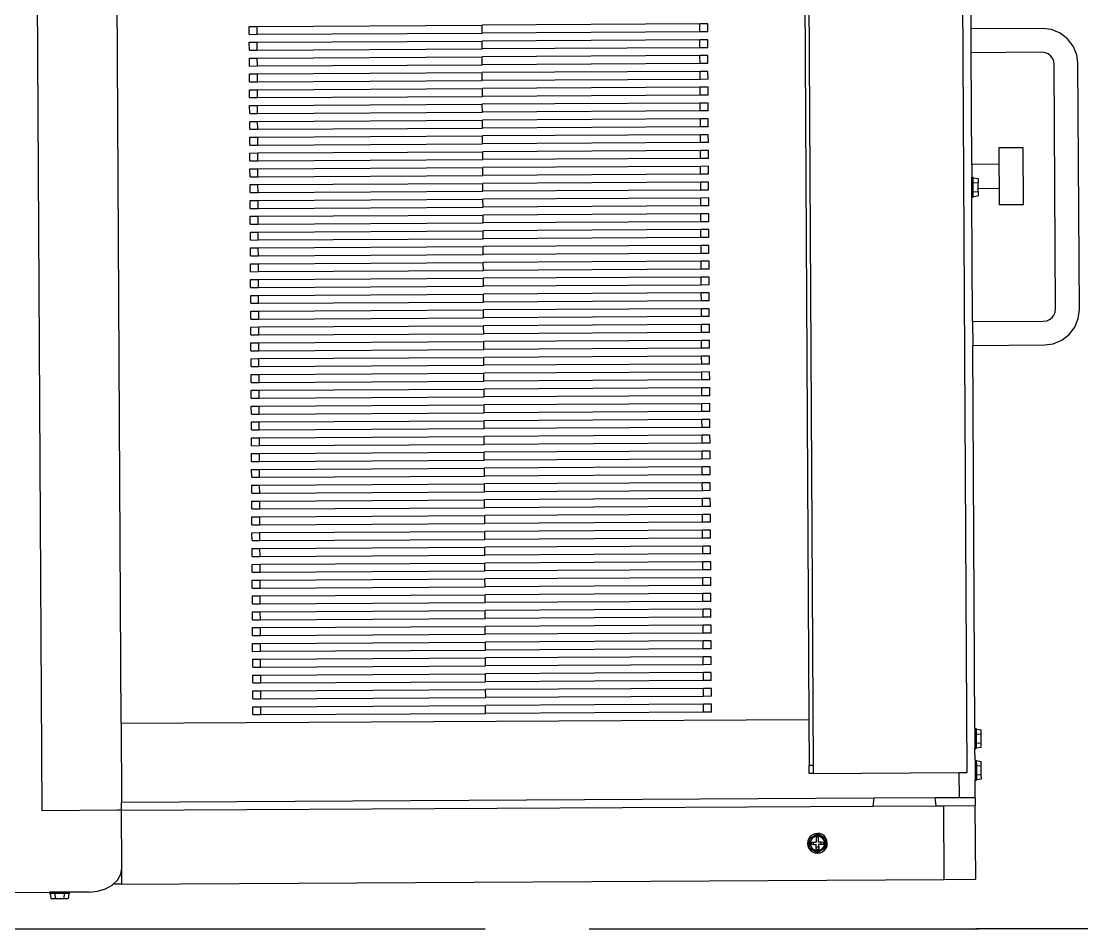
# Model space of a CAD drawing. Header units: millimetres. Extents: x -9564 to 48820, y -25359 to 24346.
# Drawn here: x 37687 to 38205, y -10442 to -9999 of the extents above; entities that cross this region are included whole.
import ezdxf

# ---------------------------------------------------------------- set-up
doc = ezdxf.new("R2010")
doc.units = ezdxf.units.MM
doc.header["$LTSCALE"] = 100
doc.linetypes.add('DASHEDX2', pattern=[3.048, 2.54, -0.508])
doc.layers.add('Area proceso', color=90, linetype='DASHEDX2')
doc.layers.add('Maquinas', color=200, linetype='Continuous')

# ---------------------------------------------------------------- blocks, each defined once
blk = doc.blocks.new('Bread Slicer pl')
at = {"layer": 'Maquinas'}
for p, q in [((39.08, 56.049), (39.08, 51.888)), ((59.915, 52.004), (40.37, 52.004)), ((40.37, 50.808), (40.37, 52.004)), ((39.061, 51.88), (38.982, 51.868)), ((38.982, 51.868), (38.982, 51.799)), ((39.08, 51.888), (39.061, 51.888)), ((39.061, 51.888), (39.061, 51.88)), ((39.061, 51.805), (39.061, 51.88)), ((39.08, 51.573), (39.08, 51.888)), ((39.061, 51.805), (38.982, 51.799)), ((38.982, 51.799), (38.982, 51.662)), ((39.061, 51.656), (38.982, 51.662)), ((38.982, 51.662), (38.982, 51.593)), ((39.061, 51.656), (39.061, 51.805)), ((39.061, 51.581), (39.061, 51.656)), ((39.061, 51.581), (38.982, 51.593)), ((39.061, 51.573), (39.061, 51.581)), ((39.08, 51.573), (39.061, 51.573)), ((39.08, 51.262), (39.08, 51.573)), ((39.08, 51.262), (39.093, 51.127)), ((39.093, 51.127), (39.131, 51.002)), ((39.131, 51.002), (39.19, 50.894)), ((39.19, 50.894), (39.205, 50.878)), ((39.205, 50.742), (39.205, 50.878)), ((39.205, 50.878), (39.268, 50.812)), ((39.205, 50.742), (39.205, 37.742)), ((39.205, 50.742), (39.455, 50.742)), ((39.268, 50.812), (39.358, 50.76)), ((39.358, 50.76), (39.455, 50.742)), ((39.455, 50.742), (40.37, 50.742)), ((40.37, 50.742), (40.37, 50.808)), ((40.37, 50.742), (40.495, 50.742)), ((40.37, 50.742), (40.37, 38.861)), ((41.745, 50.742), (40.495, 50.742)), ((40.495, 38.845), (40.495, 50.742)), ((41.745, 50.742), (41.745, 39.867)), ((41.745, 50.742), (58.54, 50.742)), ((41.87, 48.655), (41.995, 48.655)), ((41.87, 48.655), (41.87, 48.53)), ((41.995, 48.655), (41.995, 48.53)), ((42.12, 48.655), (42.245, 48.655)), ((42.12, 48.655), (42.12, 48.53)), ((42.245, 48.655), (42.245, 48.53)), ((42.37, 48.655), (42.495, 48.655)), ((42.37, 48.655), (42.37, 48.53)), ((42.495, 48.655), (42.495, 48.53)), ((42.62, 48.655), (42.745, 48.655)), ((42.62, 48.655), (42.62, 48.53)), ((42.745, 48.655), (42.745, 48.53)), ((42.87, 48.655), (42.995, 48.655)), ((42.87, 48.655), (42.87, 48.53)), ((42.995, 48.655), (42.995, 48.53)), ((43.12, 48.655), (43.245, 48.655)), ((43.12, 48.655), (43.12, 48.53)), ((43.245, 48.655), (43.245, 48.53)), ((43.37, 48.655), (43.495, 48.655)), ((43.37, 48.655), (43.37, 48.53)), ((43.495, 48.655), (43.495, 48.53)), ((43.62, 48.655), (43.745, 48.655)), ((43.62, 48.655), (43.62, 48.53)), ((43.745, 48.655), (43.745, 48.53)), ((43.87, 48.655), (43.995, 48.655)), ((43.87, 48.655), (43.87, 48.53)), ((43.995, 48.655), (43.995, 48.53)), ((44.12, 48.655), (44.245, 48.655)), ((44.12, 48.655), (44.12, 48.53)), ((44.245, 48.655), (44.245, 48.53)), ((44.37, 48.655), (44.495, 48.655)), ((44.37, 48.655), (44.37, 48.53)), ((44.495, 48.655), (44.495, 48.53)), ((44.62, 48.655), (44.745, 48.655)), ((44.62, 48.655), (44.62, 48.53)), ((44.745, 48.655), (44.745, 48.53)), ((44.87, 48.655), (44.995, 48.655)), ((44.87, 48.655), (44.87, 48.53)), ((44.995, 48.655), (44.995, 48.53)), ((45.12, 48.655), (45.245, 48.655)), ((45.12, 48.655), (45.12, 48.53)), ((45.245, 48.655), (45.245, 48.53)), ((45.37, 48.655), (45.495, 48.655)), ((45.37, 48.655), (45.37, 48.53)), ((45.495, 48.655), (45.495, 48.53)), ((45.62, 48.655), (45.745, 48.655)), ((45.62, 48.655), (45.62, 48.53)), ((45.745, 48.655), (45.745, 48.53)), ((45.87, 48.655), (45.995, 48.655)), ((45.87, 48.655), (45.87, 48.53)), ((45.995, 48.655), (45.995, 48.53)), ((46.12, 48.655), (46.245, 48.655)), ((46.12, 48.655), (46.12, 48.53)), ((46.245, 48.655), (46.245, 48.53)), ((46.37, 48.655), (46.495, 48.655)), ((46.37, 48.655), (46.37, 48.53)), ((46.495, 48.655), (46.495, 48.53)), ((46.62, 48.655), (46.745, 48.655)), ((46.62, 48.655), (46.62, 48.53)), ((46.745, 48.655), (46.745, 48.53)), ((46.87, 48.655), (46.995, 48.655)), ((46.87, 48.655), (46.87, 48.53)), ((46.995, 48.655), (46.995, 48.53)), ((47.12, 48.655), (47.245, 48.655)), ((47.12, 48.655), (47.12, 48.53)), ((47.245, 48.655), (47.245, 48.53)), ((47.37, 48.655), (47.495, 48.655)), ((47.37, 48.655), (47.37, 48.53)), ((47.495, 48.655), (47.495, 48.53)), ((47.62, 48.655), (47.745, 48.655)), ((47.62, 48.655), (47.62, 48.53)), ((47.745, 48.655), (47.745, 48.53)), ((47.87, 48.655), (47.995, 48.655)), ((47.87, 48.655), (47.87, 48.53)), ((47.995, 48.655), (47.995, 48.53)), ((48.12, 48.655), (48.245, 48.655)), ((48.12, 48.655), (48.12, 48.53)), ((48.245, 48.655), (48.245, 48.53)), ((48.37, 48.655), (48.495, 48.655)), ((48.37, 48.655), (48.37, 48.53)), ((48.495, 48.655), (48.495, 48.53)), ((48.62, 48.655), (48.745, 48.655)), ((48.62, 48.655), (48.62, 48.53)), ((48.745, 48.655), (48.745, 48.53)), ((48.87, 48.655), (48.995, 48.655)), ((48.87, 48.655), (48.87, 48.53)), ((48.995, 48.655), (48.995, 48.53)), ((49.12, 48.655), (49.245, 48.655)), ((49.12, 48.655), (49.12, 48.53)), ((49.245, 48.655), (49.245, 48.53)), ((49.37, 48.655), (49.495, 48.655)), ((49.37, 48.655), (49.37, 48.53)), ((49.495, 48.655), (49.495, 48.53)), ((49.62, 48.655), (49.745, 48.655)), ((49.62, 48.655), (49.62, 48.53)), ((49.745, 48.655), (49.745, 48.53)), ((49.87, 48.655), (49.995, 48.655)), ((49.87, 48.655), (49.87, 48.53)), ((49.995, 48.655), (49.995, 48.53)), ((50.12, 48.655), (50.245, 48.655)), ((50.12, 48.655), (50.12, 48.53)), ((50.245, 48.655), (50.245, 48.53)), ((50.37, 48.655), (50.495, 48.655)), ((50.37, 48.655), (50.37, 48.53)), ((50.495, 48.655), (50.495, 48.53)), ((50.62, 48.655), (50.745, 48.655)), ((50.62, 48.655), (50.62, 48.53)), ((50.745, 48.655), (50.745, 48.53)), ((50.87, 48.655), (50.995, 48.655)), ((50.87, 48.655), (50.87, 48.53)), ((50.995, 48.655), (50.995, 48.53)), ((51.12, 48.655), (51.245, 48.655)), ((51.12, 48.655), (51.12, 48.53)), ((51.245, 48.655), (51.245, 48.53)), ((51.37, 48.655), (51.495, 48.655)), ((51.37, 48.655), (51.37, 48.53)), ((51.495, 48.655), (51.495, 48.53)), ((51.62, 48.655), (51.745, 48.655)), ((51.62, 48.655), (51.62, 48.53)), ((51.745, 48.655), (51.745, 48.53)), ((51.87, 48.655), (51.995, 48.655)), ((51.87, 48.655), (51.87, 48.53)), ((51.995, 48.655), (51.995, 48.53)), ((52.12, 48.655), (52.245, 48.655)), ((52.12, 48.655), (52.12, 48.53)), ((52.245, 48.655), (52.245, 48.53)), ((52.37, 48.655), (52.495, 48.655)), ((52.37, 48.655), (52.37, 48.53)), ((52.495, 48.655), (52.495, 48.53)), ((52.62, 48.655), (52.745, 48.655)), ((52.62, 48.655), (52.62, 48.53)), ((52.745, 48.655), (52.745, 48.53)), ((41.87, 48.53), (41.995, 48.53)), ((41.87, 48.53), (41.87, 44.976)), ((41.995, 48.53), (41.995, 44.976)), ((42.12, 48.53), (42.245, 48.53)), ((42.12, 48.53), (42.12, 44.974)), ((42.245, 48.53), (42.245, 44.974)), ((42.37, 48.53), (42.495, 48.53)), ((42.37, 48.53), (42.37, 44.974)), ((42.495, 48.53), (42.495, 44.974)), ((42.62, 48.53), (42.745, 48.53)), ((42.62, 48.53), (42.62, 44.976)), ((42.745, 48.53), (42.745, 44.976)), ((42.87, 48.53), (42.995, 48.53)), ((42.87, 48.53), (42.87, 44.976)), ((42.995, 48.53), (42.995, 44.976)), ((43.12, 48.53), (43.245, 48.53)), ((43.12, 48.53), (43.12, 44.975)), ((43.245, 48.53), (43.245, 44.975)), ((43.37, 48.53), (43.495, 48.53)), ((43.37, 48.53), (43.37, 44.976)), ((43.495, 48.53), (43.495, 44.976)), ((43.62, 48.53), (43.745, 48.53)), ((43.62, 48.53), (43.62, 44.976)), ((43.745, 48.53), (43.745, 44.976)), ((43.87, 48.53), (43.995, 48.53)), ((43.87, 48.53), (43.87, 44.975)), ((43.995, 48.53), (43.995, 44.975)), ((44.12, 48.53), (44.245, 48.53)), ((44.12, 48.53), (44.12, 44.976)), ((44.245, 48.53), (44.245, 44.976)), ((44.37, 48.53), (44.495, 48.53)), ((44.37, 48.53), (44.37, 44.974)), ((44.495, 48.53), (44.495, 44.974)), ((44.62, 48.53), (44.745, 48.53)), ((44.62, 48.53), (44.62, 44.974)), ((44.745, 48.53), (44.745, 44.974)), ((44.87, 48.53), (44.995, 48.53)), ((44.87, 48.53), (44.87, 44.976)), ((44.995, 48.53), (44.995, 44.976)), ((45.12, 48.53), (45.245, 48.53)), ((45.12, 48.53), (45.12, 44.975)), ((45.245, 48.53), (45.245, 44.975)), ((45.37, 48.53), (45.495, 48.53)), ((45.37, 48.53), (45.37, 44.974)), ((45.495, 48.53), (45.495, 44.974)), ((45.62, 48.53), (45.745, 48.53)), ((45.62, 48.53), (45.62, 44.976)), ((45.745, 48.53), (45.745, 44.976)), ((45.87, 48.53), (45.995, 48.53)), ((45.87, 48.53), (45.87, 44.975)), ((45.995, 48.53), (45.995, 44.975)), ((46.12, 48.53), (46.245, 48.53)), ((46.12, 48.53), (46.12, 44.974)), ((46.245, 48.53), (46.245, 44.974)), ((46.37, 48.53), (46.495, 48.53)), ((46.37, 48.53), (46.37, 44.976)), ((46.495, 48.53), (46.495, 44.976)), ((46.62, 48.53), (46.745, 48.53)), ((46.62, 48.53), (46.62, 44.974)), ((46.745, 48.53), (46.745, 44.974)), ((46.87, 48.53), (46.995, 48.53)), ((46.87, 48.53), (46.87, 44.976)), ((46.995, 48.53), (46.995, 44.976)), ((47.12, 48.53), (47.245, 48.53)), ((47.12, 48.53), (47.12, 44.976)), ((47.245, 48.53), (47.245, 44.976)), ((47.37, 48.53), (47.495, 48.53)), ((47.37, 48.53), (47.37, 44.975)), ((47.495, 48.53), (47.495, 44.975)), ((47.62, 48.53), (47.745, 48.53)), ((47.62, 48.53), (47.62, 44.974)), ((47.745, 48.53), (47.745, 44.974)), ((47.87, 48.53), (47.995, 48.53)), ((47.87, 48.53), (47.87, 44.974)), ((47.995, 48.53), (47.995, 44.974)), ((48.12, 48.53), (48.245, 48.53)), ((48.12, 48.53), (48.12, 44.974)), ((48.245, 48.53), (48.245, 44.974)), ((48.37, 48.53), (48.495, 48.53)), ((48.37, 48.53), (48.37, 44.976)), ((48.495, 48.53), (48.495, 44.976)), ((48.62, 48.53), (48.745, 48.53)), ((48.62, 48.53), (48.62, 44.976)), ((48.745, 48.53), (48.745, 44.976)), ((48.87, 48.53), (48.995, 48.53)), ((48.87, 48.53), (48.87, 44.974)), ((48.995, 48.53), (48.995, 44.974)), ((49.12, 48.53), (49.245, 48.53)), ((49.12, 48.53), (49.12, 44.976)), ((49.245, 48.53), (49.245, 44.976)), ((49.37, 48.53), (49.495, 48.53)), ((49.37, 48.53), (49.37, 44.976)), ((49.495, 48.53), (49.495, 44.976)), ((49.62, 48.53), (49.745, 48.53)), ((49.62, 48.53), (49.62, 44.974)), ((49.745, 48.53), (49.745, 44.974)), ((49.87, 48.53), (49.995, 48.53)), ((49.87, 48.53), (49.87, 44.976)), ((49.995, 48.53), (49.995, 44.976)), ((50.12, 48.53), (50.245, 48.53)), ((50.12, 48.53), (50.12, 44.974)), ((50.245, 48.53), (50.245, 44.974)), ((50.37, 48.53), (50.495, 48.53)), ((50.37, 48.53), (50.37, 44.975)), ((50.495, 48.53), (50.495, 44.975)), ((50.62, 48.53), (50.745, 48.53)), ((50.62, 48.53), (50.62, 44.976)), ((50.745, 48.53), (50.745, 44.976)), ((50.87, 48.53), (50.995, 48.53)), ((50.87, 48.53), (50.87, 44.974)), ((50.995, 48.53), (50.995, 44.974)), ((51.12, 48.53), (51.245, 48.53)), ((51.12, 48.53), (51.12, 44.974)), ((51.245, 48.53), (51.245, 44.974)), ((51.37, 48.53), (51.495, 48.53)), ((51.37, 48.53), (51.37, 44.976)), ((51.495, 48.53), (51.495, 44.976)), ((51.62, 48.53), (51.745, 48.53)), ((51.62, 48.53), (51.62, 44.974)), ((51.745, 48.53), (51.745, 44.974)), ((51.87, 48.53), (51.995, 48.53)), ((51.87, 48.53), (51.87, 44.974)), ((51.995, 48.53), (51.995, 44.974)), ((52.12, 48.53), (52.245, 48.53)), ((52.12, 48.53), (52.12, 44.976)), ((52.245, 48.53), (52.245, 44.976)), ((52.37, 48.53), (52.495, 48.53)), ((52.37, 48.53), (52.37, 44.974)), ((52.495, 48.53), (52.495, 44.974)), ((52.62, 48.53), (52.745, 48.53)), ((52.62, 48.53), (52.62, 44.974)), ((52.745, 48.53), (52.745, 44.974)), ((41.87, 44.976), (41.995, 44.976)), ((41.87, 41.53), (41.87, 44.976)), ((41.995, 41.53), (41.995, 44.976)), ((42.12, 44.974), (42.245, 44.974)), ((42.12, 41.53), (42.12, 44.974)), ((42.245, 41.53), (42.245, 44.974)), ((42.37, 44.974), (42.495, 44.974)), ((42.37, 41.53), (42.37, 44.974)), ((42.495, 41.53), (42.495, 44.974)), ((42.62, 44.976), (42.745, 44.976)), ((42.62, 41.53), (42.62, 44.976)), ((42.745, 41.53), (42.745, 44.976)), ((42.87, 44.976), (42.87, 44.974)), ((42.87, 44.974), (42.995, 44.974)), ((42.87, 41.53), (42.87, 44.974)), ((42.995, 44.976), (42.995, 44.974)), ((42.995, 41.53), (42.995, 44.974)), ((43.12, 41.53), (43.12, 44.975)), ((43.12, 44.975), (43.245, 44.975)), ((43.245, 41.53), (43.245, 44.975)), ((43.37, 44.976), (43.37, 44.974)), ((43.37, 44.974), (43.495, 44.974)), ((43.37, 41.53), (43.37, 44.974)), ((43.495, 44.976), (43.495, 44.974)), ((43.495, 41.53), (43.495, 44.974)), ((43.62, 44.976), (43.62, 44.974)), ((43.62, 44.974), (43.745, 44.974)), ((43.62, 41.53), (43.62, 44.974)), ((43.745, 44.976), (43.745, 44.974)), ((43.745, 41.53), (43.745, 44.974)), ((43.87, 41.53), (43.87, 44.975)), ((43.87, 44.975), (43.995, 44.975)), ((43.995, 41.53), (43.995, 44.975)), ((44.12, 44.976), (44.12, 44.974)), ((44.12, 44.974), (44.245, 44.974)), ((44.12, 41.53), (44.12, 44.974)), ((44.245, 44.976), (44.245, 44.974)), ((44.245, 41.53), (44.245, 44.974)), ((44.37, 44.974), (44.495, 44.974)), ((44.37, 41.53), (44.37, 44.974)), ((44.495, 41.53), (44.495, 44.974)), ((44.62, 44.974), (44.745, 44.974)), ((44.62, 41.53), (44.62, 44.974)), ((44.745, 41.53), (44.745, 44.974)), ((44.87, 44.976), (44.87, 44.974)), ((44.87, 44.974), (44.995, 44.974)), ((44.87, 41.53), (44.87, 44.974)), ((44.995, 44.976), (44.995, 44.974)), ((44.995, 41.53), (44.995, 44.974)), ((45.12, 41.53), (45.12, 44.975)), ((45.12, 44.975), (45.245, 44.975)), ((45.245, 41.53), (45.245, 44.975)), ((45.37, 44.974), (45.495, 44.974)), ((45.37, 41.53), (45.37, 44.974)), ((45.495, 41.53), (45.495, 44.974)), ((45.62, 44.976), (45.62, 44.974)), ((45.62, 44.974), (45.745, 44.974)), ((45.62, 41.53), (45.62, 44.974)), ((45.745, 44.976), (45.745, 44.974)), ((45.745, 41.53), (45.745, 44.974)), ((45.87, 41.53), (45.87, 44.975)), ((45.87, 44.975), (45.995, 44.975)), ((45.995, 41.53), (45.995, 44.975)), ((46.12, 44.974), (46.245, 44.974)), ((46.12, 41.53), (46.12, 44.974)), ((46.245, 41.53), (46.245, 44.974)), ((46.37, 44.976), (46.37, 44.974)), ((46.37, 44.974), (46.495, 44.974)), ((46.37, 41.53), (46.37, 44.974)), ((46.495, 44.976), (46.495, 44.974)), ((46.495, 41.53), (46.495, 44.974)), ((46.62, 44.974), (46.745, 44.974)), ((46.62, 41.53), (46.62, 44.974)), ((46.745, 41.53), (46.745, 44.974)), ((46.87, 44.976), (46.87, 44.974)), ((46.87, 44.974), (46.995, 44.974)), ((46.87, 41.53), (46.87, 44.974)), ((46.995, 44.976), (46.995, 44.974)), ((46.995, 41.53), (46.995, 44.974)), ((47.12, 44.976), (47.245, 44.976)), ((47.12, 41.53), (47.12, 44.976)), ((47.245, 41.53), (47.245, 44.976)), ((47.37, 41.53), (47.37, 44.975)), ((47.37, 44.975), (47.495, 44.975)), ((47.495, 41.53), (47.495, 44.975)), ((47.62, 44.974), (47.745, 44.974)), ((47.62, 41.53), (47.62, 44.974)), ((47.745, 41.53), (47.745, 44.974)), ((47.87, 44.974), (47.995, 44.974)), ((47.87, 41.53), (47.87, 44.974)), ((47.995, 41.53), (47.995, 44.974)), ((48.12, 44.974), (48.245, 44.974)), ((48.12, 41.53), (48.12, 44.974)), ((48.245, 41.53), (48.245, 44.974)), ((48.37, 44.976), (48.495, 44.976)), ((48.37, 41.53), (48.37, 44.976)), ((48.495, 41.53), (48.495, 44.976)), ((48.62, 44.976), (48.62, 44.974)), ((48.62, 44.974), (48.745, 44.974)), ((48.62, 41.53), (48.62, 44.974)), ((48.745, 44.976), (48.745, 44.974)), ((48.745, 41.53), (48.745, 44.974)), ((48.87, 44.974), (48.995, 44.974)), ((48.87, 41.53), (48.87, 44.974)), ((48.995, 41.53), (48.995, 44.974)), ((49.12, 44.976), (49.12, 44.974)), ((49.12, 44.974), (49.245, 44.974)), ((49.12, 41.53), (49.12, 44.974)), ((49.245, 44.976), (49.245, 44.974)), ((49.245, 41.53), (49.245, 44.974)), ((49.37, 44.976), (49.495, 44.976)), ((49.37, 41.53), (49.37, 44.976)), ((49.495, 41.53), (49.495, 44.976)), ((49.62, 44.974), (49.745, 44.974)), ((49.62, 41.53), (49.62, 44.974)), ((49.745, 41.53), (49.745, 44.974)), ((49.87, 44.976), (49.87, 44.974)), ((49.87, 44.974), (49.995, 44.974)), ((49.87, 41.53), (49.87, 44.974)), ((49.995, 44.976), (49.995, 44.974)), ((49.995, 41.53), (49.995, 44.974)), ((50.12, 44.974), (50.245, 44.974)), ((50.12, 41.53), (50.12, 44.974)), ((50.245, 41.53), (50.245, 44.974)), ((50.37, 41.53), (50.37, 44.975)), ((50.37, 44.975), (50.495, 44.975)), ((50.495, 41.53), (50.495, 44.975)), ((50.62, 44.976), (50.62, 44.974)), ((50.62, 44.974), (50.745, 44.974)), ((50.62, 41.53), (50.62, 44.974)), ((50.745, 44.976), (50.745, 44.974)), ((50.745, 41.53), (50.745, 44.974)), ((50.87, 44.974), (50.995, 44.974)), ((50.87, 41.53), (50.87, 44.974)), ((50.995, 41.53), (50.995, 44.974)), ((51.12, 44.974), (51.245, 44.974)), ((51.12, 41.53), (51.12, 44.974)), ((51.245, 41.53), (51.245, 44.974)), ((51.37, 44.976), (51.495, 44.976)), ((51.37, 41.53), (51.37, 44.976)), ((51.495, 41.53), (51.495, 44.976)), ((51.62, 44.974), (51.745, 44.974)), ((51.62, 41.53), (51.62, 44.974)), ((51.745, 41.53), (51.745, 44.974)), ((51.87, 44.974), (51.995, 44.974)), ((51.87, 41.53), (51.87, 44.974)), ((51.995, 41.53), (51.995, 44.974)), ((52.12, 44.976), (52.12, 44.974)), ((52.12, 44.974), (52.245, 44.974)), ((52.12, 41.53), (52.12, 44.974)), ((52.245, 44.976), (52.245, 44.974)), ((52.245, 41.53), (52.245, 44.974)), ((52.37, 44.974), (52.495, 44.974)), ((52.37, 41.53), (52.37, 44.974)), ((52.495, 41.53), (52.495, 44.974)), ((52.62, 44.974), (52.745, 44.974)), ((52.62, 41.53), (52.62, 44.974)), ((52.745, 41.53), (52.745, 44.974)), ((41.87, 41.53), (41.995, 41.53)), ((41.87, 41.405), (41.87, 41.53)), ((41.995, 41.405), (41.995, 41.53)), ((42.12, 41.53), (42.245, 41.53)), ((42.12, 41.405), (42.12, 41.53)), ((42.245, 41.405), (42.245, 41.53)), ((42.37, 41.53), (42.495, 41.53)), ((42.37, 41.405), (42.37, 41.53)), ((42.495, 41.405), (42.495, 41.53)), ((42.62, 41.53), (42.745, 41.53)), ((42.62, 41.405), (42.62, 41.53)), ((42.745, 41.405), (42.745, 41.53)), ((42.87, 41.53), (42.995, 41.53)), ((42.87, 41.405), (42.87, 41.53)), ((42.995, 41.405), (42.995, 41.53)), ((43.12, 41.53), (43.245, 41.53)), ((43.12, 41.405), (43.12, 41.53)), ((43.245, 41.405), (43.245, 41.53)), ((43.37, 41.53), (43.495, 41.53)), ((43.37, 41.405), (43.37, 41.53)), ((43.495, 41.405), (43.495, 41.53)), ((43.62, 41.53), (43.745, 41.53)), ((43.62, 41.405), (43.62, 41.53)), ((43.745, 41.405), (43.745, 41.53)), ((43.87, 41.53), (43.995, 41.53)), ((43.87, 41.405), (43.87, 41.53)), ((43.995, 41.405), (43.995, 41.53)), ((44.12, 41.53), (44.245, 41.53)), ((44.12, 41.405), (44.12, 41.53)), ((44.245, 41.405), (44.245, 41.53)), ((44.37, 41.53), (44.495, 41.53)), ((44.37, 41.405), (44.37, 41.53)), ((44.495, 41.405), (44.495, 41.53)), ((44.62, 41.53), (44.745, 41.53)), ((44.62, 41.405), (44.62, 41.53)), ((44.745, 41.405), (44.745, 41.53)), ((44.87, 41.53), (44.995, 41.53)), ((44.87, 41.405), (44.87, 41.53)), ((44.995, 41.405), (44.995, 41.53)), ((45.12, 41.53), (45.245, 41.53)), ((45.12, 41.405), (45.12, 41.53)), ((45.245, 41.405), (45.245, 41.53)), ((45.37, 41.53), (45.495, 41.53)), ((45.37, 41.405), (45.37, 41.53)), ((45.495, 41.405), (45.495, 41.53)), ((45.62, 41.53), (45.745, 41.53)), ((45.62, 41.405), (45.62, 41.53)), ((45.745, 41.405), (45.745, 41.53)), ((45.87, 41.53), (45.995, 41.53)), ((45.87, 41.405), (45.87, 41.53)), ((45.995, 41.405), (45.995, 41.53)), ((46.12, 41.53), (46.245, 41.53)), ((46.12, 41.405), (46.12, 41.53)), ((46.245, 41.405), (46.245, 41.53)), ((46.37, 41.53), (46.495, 41.53)), ((46.37, 41.405), (46.37, 41.53)), ((46.495, 41.405), (46.495, 41.53)), ((46.62, 41.53), (46.745, 41.53)), ((46.62, 41.405), (46.62, 41.53)), ((46.745, 41.405), (46.745, 41.53)), ((46.87, 41.53), (46.995, 41.53)), ((46.87, 41.405), (46.87, 41.53)), ((46.995, 41.405), (46.995, 41.53)), ((47.12, 41.53), (47.245, 41.53)), ((47.12, 41.405), (47.12, 41.53)), ((47.245, 41.405), (47.245, 41.53)), ((47.37, 41.53), (47.495, 41.53)), ((47.37, 41.405), (47.37, 41.53)), ((47.495, 41.405), (47.495, 41.53)), ((47.62, 41.53), (47.745, 41.53)), ((47.62, 41.405), (47.62, 41.53)), ((47.745, 41.405), (47.745, 41.53)), ((47.87, 41.53), (47.995, 41.53)), ((47.87, 41.405), (47.87, 41.53)), ((47.995, 41.405), (47.995, 41.53)), ((48.12, 41.53), (48.245, 41.53)), ((48.12, 41.405), (48.12, 41.53)), ((48.245, 41.405), (48.245, 41.53)), ((48.37, 41.53), (48.495, 41.53)), ((48.37, 41.405), (48.37, 41.53)), ((48.495, 41.405), (48.495, 41.53)), ((48.62, 41.53), (48.745, 41.53)), ((48.62, 41.405), (48.62, 41.53)), ((48.745, 41.405), (48.745, 41.53)), ((48.87, 41.53), (48.995, 41.53)), ((48.87, 41.405), (48.87, 41.53)), ((48.995, 41.405), (48.995, 41.53)), ((49.12, 41.53), (49.245, 41.53)), ((49.12, 41.405), (49.12, 41.53)), ((49.245, 41.405), (49.245, 41.53)), ((49.37, 41.53), (49.495, 41.53)), ((49.37, 41.405), (49.37, 41.53)), ((49.495, 41.405), (49.495, 41.53)), ((49.62, 41.53), (49.745, 41.53)), ((49.62, 41.405), (49.62, 41.53)), ((49.745, 41.405), (49.745, 41.53)), ((49.87, 41.53), (49.995, 41.53)), ((49.87, 41.405), (49.87, 41.53)), ((49.995, 41.405), (49.995, 41.53)), ((50.12, 41.53), (50.245, 41.53)), ((50.12, 41.405), (50.12, 41.53)), ((50.245, 41.405), (50.245, 41.53)), ((50.37, 41.53), (50.495, 41.53)), ((50.37, 41.405), (50.37, 41.53)), ((50.495, 41.405), (50.495, 41.53)), ((50.62, 41.53), (50.745, 41.53)), ((50.62, 41.405), (50.62, 41.53)), ((50.745, 41.405), (50.745, 41.53)), ((50.87, 41.53), (50.995, 41.53)), ((50.87, 41.405), (50.87, 41.53)), ((50.995, 41.405), (50.995, 41.53)), ((51.12, 41.53), (51.245, 41.53)), ((51.12, 41.405), (51.12, 41.53)), ((51.245, 41.405), (51.245, 41.53)), ((51.37, 41.53), (51.495, 41.53)), ((51.37, 41.405), (51.37, 41.53)), ((51.495, 41.405), (51.495, 41.53)), ((51.62, 41.53), (51.745, 41.53)), ((51.62, 41.405), (51.62, 41.53)), ((51.745, 41.405), (51.745, 41.53)), ((51.87, 41.53), (51.995, 41.53)), ((51.87, 41.405), (51.87, 41.53)), ((51.995, 41.405), (51.995, 41.53)), ((52.12, 41.53), (52.245, 41.53)), ((52.12, 41.405), (52.12, 41.53)), ((52.245, 41.405), (52.245, 41.53)), ((52.37, 41.53), (52.495, 41.53)), ((52.37, 41.405), (52.37, 41.53)), ((52.495, 41.405), (52.495, 41.53)), ((52.62, 41.53), (52.745, 41.53)), ((52.62, 41.405), (52.62, 41.53)), ((52.745, 41.405), (52.745, 41.53)), ((41.87, 41.405), (41.995, 41.405)), ((42.12, 41.405), (42.245, 41.405)), ((42.37, 41.405), (42.495, 41.405)), ((42.62, 41.405), (42.745, 41.405)), ((42.87, 41.405), (42.995, 41.405)), ((43.12, 41.405), (43.245, 41.405)), ((43.37, 41.405), (43.495, 41.405)), ((43.62, 41.405), (43.745, 41.405)), ((43.87, 41.405), (43.995, 41.405)), ((44.12, 41.405), (44.245, 41.405)), ((44.37, 41.405), (44.495, 41.405)), ((44.62, 41.405), (44.745, 41.405)), ((44.87, 41.405), (44.995, 41.405)), ((45.12, 41.405), (45.245, 41.405)), ((45.37, 41.405), (45.495, 41.405)), ((45.62, 41.405), (45.745, 41.405)), ((45.87, 41.405), (45.995, 41.405)), ((46.12, 41.405), (46.245, 41.405)), ((46.37, 41.405), (46.495, 41.405)), ((46.62, 41.405), (46.745, 41.405)), ((46.87, 41.405), (46.995, 41.405)), ((47.12, 41.405), (47.245, 41.405)), ((47.37, 41.405), (47.495, 41.405)), ((47.62, 41.405), (47.745, 41.405)), ((47.87, 41.405), (47.995, 41.405)), ((48.12, 41.405), (48.245, 41.405)), ((48.37, 41.405), (48.495, 41.405)), ((48.62, 41.405), (48.745, 41.405)), ((48.87, 41.405), (48.995, 41.405)), ((49.12, 41.405), (49.245, 41.405)), ((49.37, 41.405), (49.495, 41.405)), ((49.62, 41.405), (49.745, 41.405)), ((49.87, 41.405), (49.995, 41.405)), ((50.12, 41.405), (50.245, 41.405)), ((50.37, 41.405), (50.495, 41.405)), ((50.62, 41.405), (50.745, 41.405)), ((50.87, 41.405), (50.995, 41.405)), ((51.12, 41.405), (51.245, 41.405)), ((51.37, 41.405), (51.495, 41.405)), ((51.62, 41.405), (51.745, 41.405)), ((51.87, 41.405), (51.995, 41.405)), ((52.12, 41.405), (52.245, 41.405)), ((52.37, 41.405), (52.495, 41.405)), ((52.62, 41.405), (52.745, 41.405)), ((39.636, 39.783), (39.63, 39.742)), ((39.651, 39.821), (39.636, 39.783)), ((39.713, 39.872), (39.638, 39.742)), ((39.719, 39.861), (39.65, 39.742)), ((39.677, 39.853), (39.651, 39.821)), ((39.678, 39.772), (39.674, 39.742)), ((39.709, 39.878), (39.677, 39.853)), ((39.689, 39.799), (39.678, 39.772)), ((39.707, 39.823), (39.689, 39.799)), ((39.689, 39.762), (39.729, 39.762)), ((39.689, 39.722), (39.689, 39.762)), ((39.731, 39.841), (39.707, 39.823)), ((39.747, 39.894), (39.709, 39.878)), ((39.713, 39.872), (39.863, 39.872)), ((39.713, 39.872), (39.719, 39.861)), ((39.719, 39.861), (39.857, 39.861)), ((39.729, 39.722), (39.729, 39.762)), ((39.729, 39.762), (39.768, 39.762)), ((39.758, 39.852), (39.731, 39.841)), ((39.788, 39.899), (39.747, 39.894)), ((39.788, 39.856), (39.758, 39.852)), ((39.768, 39.801), (39.768, 39.84)), ((39.808, 39.84), (39.768, 39.84)), ((39.768, 39.801), (39.808, 39.801)), ((39.768, 39.801), (39.768, 39.762)), ((39.829, 39.894), (39.788, 39.899)), ((39.817, 39.852), (39.788, 39.856)), ((39.808, 39.84), (39.808, 39.801)), ((39.808, 39.801), (39.808, 39.762)), ((39.886, 39.762), (39.808, 39.762)), ((39.845, 39.841), (39.817, 39.852)), ((39.867, 39.878), (39.829, 39.894)), ((39.869, 39.823), (39.845, 39.841)), ((39.863, 39.872), (39.857, 39.861)), ((39.857, 39.861), (39.926, 39.742)), ((39.863, 39.872), (39.937, 39.742)), ((39.899, 39.853), (39.867, 39.878)), ((39.887, 39.799), (39.869, 39.823)), ((39.886, 39.722), (39.886, 39.762)), ((39.898, 39.772), (39.887, 39.799)), ((39.902, 39.742), (39.898, 39.772)), ((39.924, 39.821), (39.899, 39.853)), ((39.94, 39.783), (39.924, 39.821)), ((39.945, 39.742), (39.94, 39.783)), ((40.893, 39.804), (40.893, 39.867)), ((40.893, 39.867), (41.018, 39.867)), ((40.893, 39.804), (40.893, 37.492)), ((41.018, 39.804), (40.893, 39.804)), ((41.018, 39.804), (41.018, 39.867)), ((41.745, 39.867), (41.018, 39.867)), ((59.33, 39.804), (41.018, 39.804)), ((58.54, 39.867), (41.745, 39.867)), ((39.63, 39.742), (39.636, 39.701)), ((39.636, 39.701), (39.651, 39.663)), ((39.713, 39.612), (39.638, 39.742)), ((39.638, 39.742), (39.65, 39.742)), ((39.719, 39.623), (39.65, 39.742)), ((39.651, 39.663), (39.677, 39.631)), ((39.674, 39.742), (39.678, 39.712)), ((39.677, 39.631), (39.709, 39.606)), ((39.678, 39.712), (39.689, 39.685)), ((39.729, 39.722), (39.689, 39.722)), ((39.689, 39.685), (39.707, 39.661)), ((39.707, 39.661), (39.731, 39.643)), ((39.709, 39.606), (39.747, 39.59)), ((39.713, 39.612), (39.719, 39.623)), ((39.863, 39.612), (39.713, 39.612)), ((39.857, 39.623), (39.719, 39.623)), ((39.768, 39.722), (39.729, 39.722)), ((39.731, 39.643), (39.758, 39.632)), ((39.747, 39.59), (39.788, 39.585)), ((39.758, 39.632), (39.788, 39.628)), ((39.768, 39.683), (39.768, 39.722)), ((39.768, 39.683), (39.808, 39.683)), ((39.768, 39.644), (39.768, 39.683)), ((39.808, 39.644), (39.768, 39.644)), ((39.788, 39.628), (39.817, 39.632)), ((39.788, 39.585), (39.829, 39.59)), ((39.808, 39.683), (39.808, 39.722)), ((39.808, 39.722), (39.886, 39.722)), ((39.808, 39.683), (39.808, 39.644)), ((39.817, 39.632), (39.845, 39.643)), ((39.829, 39.59), (39.867, 39.606)), ((39.845, 39.643), (39.869, 39.661)), ((39.857, 39.623), (39.926, 39.742)), ((39.863, 39.612), (39.857, 39.623)), ((39.863, 39.612), (39.937, 39.742)), ((39.867, 39.606), (39.899, 39.631)), ((39.869, 39.661), (39.887, 39.685)), ((39.887, 39.685), (39.898, 39.712)), ((39.898, 39.712), (39.902, 39.742)), ((39.899, 39.631), (39.924, 39.663)), ((39.924, 39.663), (39.94, 39.701)), ((39.937, 39.742), (39.926, 39.742)), ((39.94, 39.701), (39.945, 39.742)), ((40.495, 38.845), (40.37, 38.861)), ((40.37, 38.861), (40.37, 37.861)), ((40.495, 37.878), (40.495, 38.845)), ((39.205, 37.742), (40.37, 37.742)), ((39.205, 37.742), (39.205, 37.242)), ((40.37, 37.861), (40.495, 37.878)), ((40.37, 37.861), (40.37, 37.742)), ((40.37, 37.742), (40.37, 37.242)), ((40.495, 37.492), (40.495, 37.878)), ((40.495, 37.492), (40.893, 37.492)), ((40.495, 37.242), (40.495, 37.492)), ((40.893, 37.492), (40.893, 37.367)), ((39.205, 37.242), (40.37, 37.242)), ((40.495, 37.242), (40.37, 37.242)), ((40.495, 37.242), (40.773, 37.242)), ((40.773, 37.242), (40.773, 37.222)), ((41.088, 37.242), (40.773, 37.242)), ((40.893, 37.367), (59.33, 37.367)), ((41.088, 37.242), (41.273, 37.242)), ((41.088, 37.242), (41.088, 37.222)), ((41.273, 37.242), (41.273, 37.222)), ((41.588, 37.242), (41.273, 37.242)), ((41.588, 37.242), (47.643, 37.242)), ((41.588, 37.242), (41.588, 37.222)), ((47.643, 37.242), (47.643, 36.105)), ((48.018, 37.242), (47.643, 37.242)), ((48.018, 37.242), (49.985, 37.242)), ((48.018, 37.242), (48.018, 36.129)), ((49.985, 37.242), (49.985, 37.222)), ((49.985, 37.242), (50.3, 37.242)), ((50.3, 37.242), (50.3, 37.222)), ((50.502, 37.242), (50.3, 37.242)), ((50.502, 37.242), (52.268, 37.242)), ((50.502, 36.812), (50.502, 37.242)), ((52.268, 36.129), (52.268, 37.242)), ((52.268, 37.242), (52.643, 37.242)), ((52.643, 37.242), (58.715, 37.242)), ((52.643, 36.105), (52.643, 37.242)), ((40.773, 37.222), (40.781, 37.222)), ((40.781, 37.222), (40.793, 37.144)), ((40.856, 37.222), (40.781, 37.222)), ((40.793, 37.144), (40.861, 37.144)), ((40.856, 37.222), (40.861, 37.144)), ((41.005, 37.222), (40.856, 37.222)), ((40.861, 37.144), (40.999, 37.144)), ((41.005, 37.222), (40.999, 37.144)), ((40.999, 37.144), (41.068, 37.144)), ((41.08, 37.222), (41.005, 37.222)), ((41.08, 37.222), (41.068, 37.144)), ((41.08, 37.222), (41.088, 37.222)), ((41.273, 37.222), (41.281, 37.222)), ((41.281, 37.222), (41.293, 37.144)), ((41.356, 37.222), (41.281, 37.222)), ((41.293, 37.144), (41.361, 37.144)), ((41.356, 37.222), (41.361, 37.144)), ((41.505, 37.222), (41.356, 37.222)), ((41.361, 37.144), (41.499, 37.144)), ((41.505, 37.222), (41.499, 37.144)), ((41.499, 37.144), (41.568, 37.144)), ((41.58, 37.222), (41.505, 37.222)), ((41.58, 37.222), (41.568, 37.144)), ((41.588, 37.222), (41.58, 37.222)), ((49.993, 37.222), (49.985, 37.222)), ((49.993, 37.222), (50.005, 37.144)), ((49.993, 37.222), (50.068, 37.222)), ((50.074, 37.144), (50.005, 37.144)), ((50.068, 37.222), (50.074, 37.144)), ((50.068, 37.222), (50.218, 37.222)), ((50.074, 37.144), (50.117, 37.144)), ((50.117, 36.812), (50.117, 37.144)), ((50.117, 37.144), (50.212, 37.144)), ((50.218, 37.222), (50.212, 37.144)), ((50.281, 37.144), (50.212, 37.144)), ((50.218, 37.222), (50.292, 37.222)), ((50.292, 37.222), (50.281, 37.144)), ((50.292, 37.222), (50.3, 37.222)), ((49.86, 36.426), (49.86, 36.812)), ((50.117, 36.812), (49.86, 36.812)), ((50.502, 36.812), (50.117, 36.812)), ((50.76, 36.812), (50.502, 36.812)), ((50.76, 36.426), (50.76, 36.812)), ((49.86, 36.426), (50.76, 36.426)), ((47.643, 36.105), (47.66, 35.971)), ((48.018, 36.129), (48.026, 36.069)), ((48.026, 36.069), (48.044, 36.024)), ((52.241, 36.024), (52.26, 36.069)), ((52.26, 36.069), (52.268, 36.129)), ((52.625, 35.971), (52.643, 36.105)), ((47.66, 35.971), (47.717, 35.835)), ((48.044, 36.024), (48.074, 35.986)), ((48.074, 35.986), (48.112, 35.956)), ((48.112, 35.956), (48.157, 35.937)), ((48.157, 35.937), (48.218, 35.929)), ((48.218, 35.929), (52.068, 35.929)), ((52.068, 35.929), (52.128, 35.937)), ((52.128, 35.937), (52.173, 35.956)), ((52.173, 35.956), (52.212, 35.986)), ((52.212, 35.986), (52.241, 36.024)), ((52.569, 35.835), (52.625, 35.971)), ((47.717, 35.835), (47.806, 35.718)), ((52.479, 35.718), (52.569, 35.835)), ((47.806, 35.718), (47.923, 35.628)), ((47.923, 35.628), (48.059, 35.572)), ((48.059, 35.572), (48.193, 35.554)), ((48.193, 35.554), (52.093, 35.554)), ((52.093, 35.554), (52.226, 35.572)), ((52.226, 35.572), (52.362, 35.628)), ((52.362, 35.628), (52.479, 35.718))]:
    blk.add_line(p, q, dxfattribs=at)

msp = doc.modelspace()

# ---------------------------------------------------------------- linework, layer by layer
at = {"layer": 'Area proceso'}
msp.add_line((37354.675, -10442.171), (38154.675, -10442.171), dxfattribs=at)
at = {"layer": 'Area proceso', "color": 3}
msp.add_line((38954.675, -10442.171), (38153.246, -10442.171), dxfattribs=at)

# ---------------------------------------------------------------- block references
at = {"layer": 'Maquinas', "xscale": 30.91413492854808, "yscale": 30.91413492854808, "zscale": 30.91413492854808, "rotation": 90.31420039976562}
msp.add_blockref('Bread Slicer pl', (39311.179, -11623.666), dxfattribs=at)

doc.saveas('drawing.dxf')
